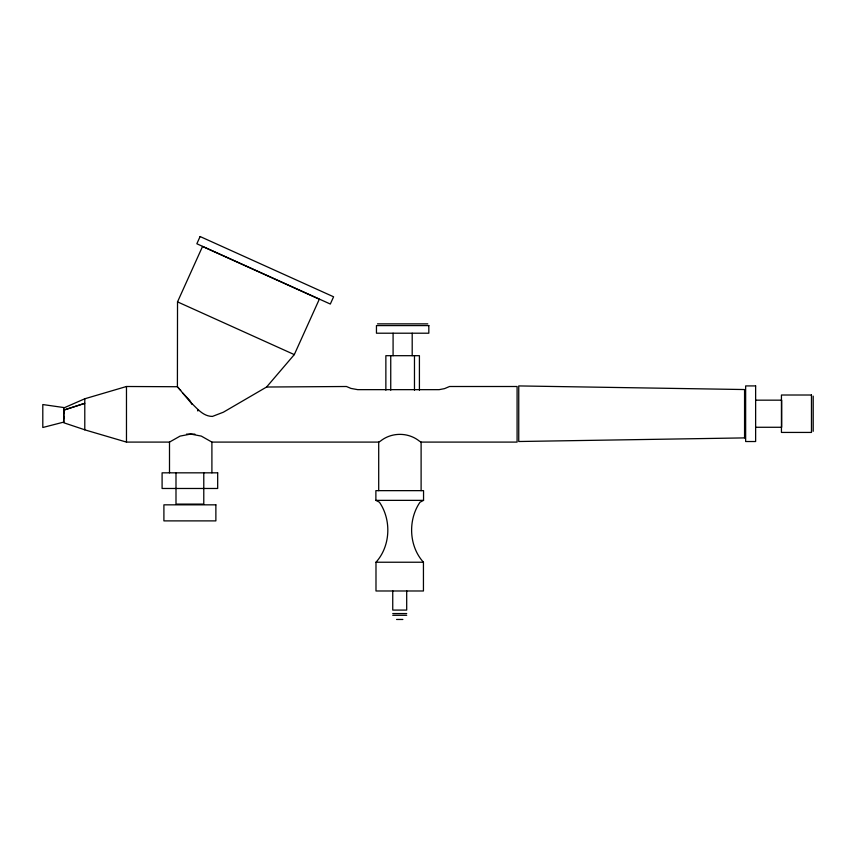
<?xml version="1.0" encoding="UTF-8"?>
<svg xmlns="http://www.w3.org/2000/svg" width="856" height="856" viewBox="0 0 856 856"><rect width="100%" height="100%" fill="white"/><g stroke="black" fill="none" stroke-linecap="round" stroke-linejoin="round"><path stroke-width="1.28" d="M192.226 403.872C197.929 409.382 203.589 416.369 212.416 416.423L223.373 412.207L266.591 387.019L294.304 354.609L319.32 299.204L202.54 246.475L177.524 301.879L177.406 386.709L192.129 404.214L189.732 400.405L182.735 393.043M63.751 421.773L63.751 410.142L84.787 403.315L63.836 410.078M63.836 418.638L63.836 416.851M198.025 409.885L197.811 410.966L198.185 410.024M266.591 387.019L346.466 386.505L350.981 388.421L357.701 389.651L439.128 389.662L444.499 388.635L449.55 386.505L517.088 386.505L517.088 442.092L421.109 442.092L419.419 441.14C408.237 432.109 391.577 432.109 380.396 441.14L378.705 442.092L211.903 442.092L201.299 436.1L191.006 434.131M177.417 386.73L126.474 386.505L84.787 398.778L63.836 407.938M375.987 562.232C390.561 546.107 391.62 520.02 379.454 502.237L375.88 500.364L375.88 490.649L423.549 490.649L423.549 500.364L419.975 502.237C407.82 520.02 408.879 546.107 423.442 562.232L423.442 590.982L375.987 590.982L375.987 562.232L423.442 562.232M84.787 398.778L84.787 429.84L126.474 442.092L169.499 442.092L180.102 436.1L190.396 434.131M377.507 323.857L427.775 323.857M755.795 400.169L781.442 400.169M755.795 427.272L781.442 427.272M186.512 434.131L194.89 434.131M375.88 500.364L423.549 500.364M392.744 613.559L406.696 613.559M392.744 615.293L406.696 615.293M396.563 619.466L402.866 619.466M84.787 429.798L63.751 422.757L63.836 407.552L42.8 404.546L42.8 427.497L63.751 422.104M177.524 301.879L294.304 354.609M177.823 387.212L179.268 388.924M179.674 389.405L180.723 390.229M63.751 411.672L63.836 413.459M813.2 396.135L813.2 431.306M781.688 400.169L781.688 427.272M421.109 442.092L421.109 490.649M419.419 390.186L419.419 355.689L385.863 355.689L385.863 390.186M414.475 355.689L414.475 390.186M412.196 333.209L412.196 355.689M406.696 590.768L406.696 610.082L392.744 610.082L392.744 590.768M393.086 333.209L393.086 355.689M390.743 355.689L390.743 390.186M378.705 442.092L378.705 490.649M211.903 442.092L211.903 472.833M203.781 472.833L203.781 504.109L175.994 504.109L175.994 472.833M169.499 442.092L169.499 472.833M126.474 386.505L126.474 442.092M200.111 236.534L196.848 243.767L330.32 304.041L333.594 296.797L200.111 236.534M744.56 437.898L518.747 441.514L518.747 385.928L744.56 389.544L744.56 437.898M428.824 325.59L376.458 325.59L376.458 333.209L428.824 333.209L428.824 325.59M755.634 385.917L745.651 385.917L745.651 441.525L755.634 441.525L755.634 385.917M811.467 395.012L781.442 395.012L781.442 432.43L811.467 432.43L811.467 395.012M217.681 472.833L162.094 472.833L162.094 488.476L217.681 488.476L217.681 472.833M215.873 504.837L163.903 504.837L163.903 520.887L215.873 520.887L215.873 504.837"/></g></svg>
